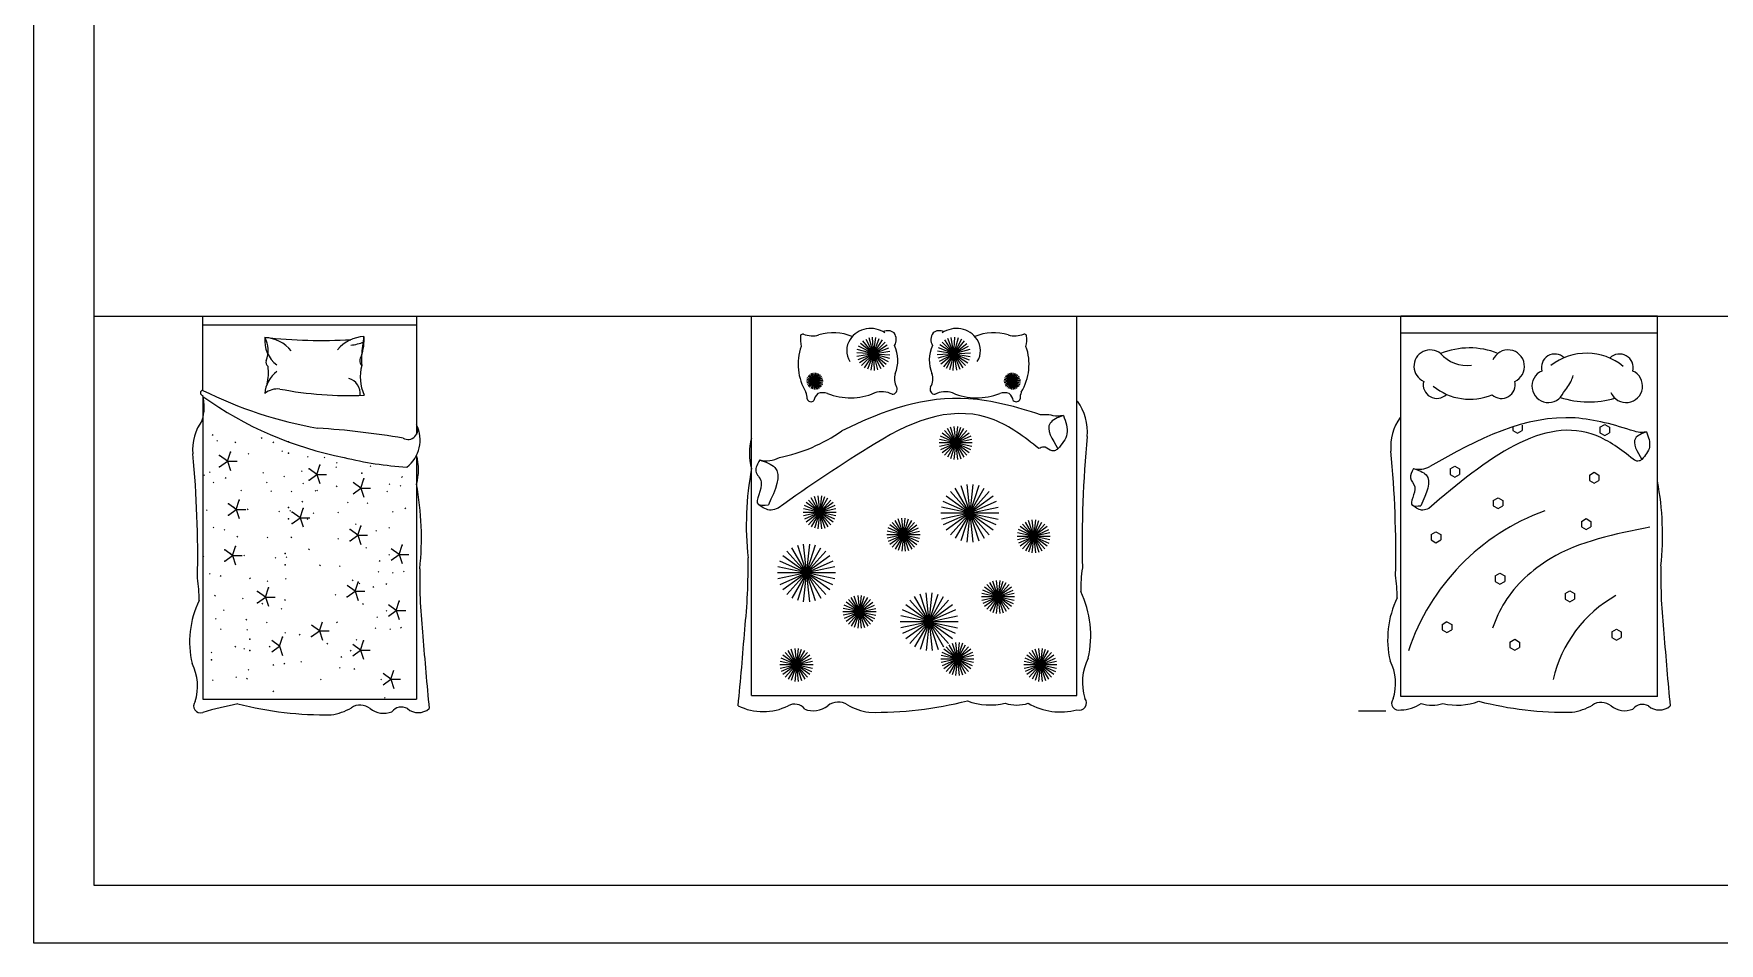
# Model space of a CAD drawing. Header units: inches. Extents: x 9.7 to 52.2, y 13.1 to 37.9.
# Drawn here: x 9.74 to 19.2, y 13.1 to 18.21 of the extents above; entities that cross this region are included whole.
import ezdxf

# ---------------------------------------------------------------- set-up
doc = ezdxf.new("R2010")
doc.units = ezdxf.units.IN
doc.header["$MEASUREMENT"] = 0
for name, color, linetype in [('02', 2, 'Continuous'), ('1', 1, 'Continuous'), ('kadrbm', 4, 'Continuous')]:
    doc.layers.add(name, color=color, linetype=linetype)

# ---------------------------------------------------------------- blocks, each defined once
blk = doc.blocks.new('kadrbm')
at = {"layer": 'kadrbm', "color": 4}
blk.add_lwpolyline([(0, 0), (0, 24.7972), (21, 24.7972), (21, 0), (0, 0)], close=True, dxfattribs=at)
blk.add_lwpolyline([(20.6631, 0.3257), (20.6631, 24.4603), (0.3369, 24.4603), (0.3369, 0.3257), (20.6631, 0.3257)], dxfattribs=at)

msp = doc.modelspace()

# ---------------------------------------------------------------- linework, layer by layer
at = {"layer": '02'}
for p, q in [((10.6861, 16.621), (11.8861, 16.621)), ((10.6861, 16.2045), (10.6861, 16.621)), ((10.6861, 16.573), (11.8861, 16.573)), ((11.8861, 16.621), (11.8861, 15.9566)), ((13.7672, 16.621), (15.5932, 16.621)), ((13.7672, 14.4907), (13.7672, 16.621)), ((15.5932, 14.4907), (15.5932, 16.621)), ((18.8523, 16.621), (17.4115, 16.621)), ((17.4115, 14.4866), (17.4115, 16.621)), ((18.8523, 14.4866), (18.8523, 16.621)), ((14.4507, 16.4095), (14.3784, 16.4681)), ((14.4507, 16.4095), (14.3921, 16.4819)), ((14.4085, 16.4925), (14.493, 16.3265)), ((14.4507, 16.4095), (14.4266, 16.4994)), ((14.4507, 16.4095), (14.4459, 16.5025)), ((14.4507, 16.4095), (14.4653, 16.5015)), ((14.4507, 16.4095), (14.4841, 16.4964)), ((14.4507, 16.4095), (14.5015, 16.4876)), ((14.4507, 16.4095), (14.5166, 16.4753)), ((14.9025, 16.4095), (14.8366, 16.4753)), ((14.9611, 16.4819), (14.8439, 16.3371)), ((14.9025, 16.4095), (14.8518, 16.4876)), ((14.9448, 16.4925), (14.8603, 16.3265)), ((14.9025, 16.4095), (14.8691, 16.4964)), ((14.9266, 16.4994), (14.8785, 16.3195)), ((14.9025, 16.4095), (14.8879, 16.5015)), ((14.9025, 16.4095), (14.9074, 16.5025)), ((14.9025, 16.4095), (14.9749, 16.4681)), ((18.8523, 16.525), (17.4115, 16.525)), ((14.4507, 16.4095), (14.3577, 16.4144)), ((14.4507, 16.4095), (14.3587, 16.3949)), ((14.4507, 16.4095), (14.3608, 16.4336)), ((14.4507, 16.4095), (14.3637, 16.3761)), ((14.4507, 16.4095), (14.3677, 16.4518)), ((14.4507, 16.4095), (14.3726, 16.3588)), ((14.4507, 16.4095), (14.3848, 16.3436)), ((14.4507, 16.4095), (14.4, 16.3314)), ((14.4507, 16.4095), (14.4173, 16.3225)), ((14.4507, 16.4095), (14.4361, 16.3175)), ((14.4507, 16.4095), (14.5289, 16.4602)), ((14.4507, 16.4095), (14.5377, 16.4428)), ((14.4507, 16.4095), (14.5427, 16.424)), ((14.4507, 16.4095), (14.4748, 16.3195)), ((14.4507, 16.4095), (14.4556, 16.3165)), ((14.4507, 16.4095), (14.5231, 16.3508)), ((14.4507, 16.4095), (14.5093, 16.3371)), ((14.4507, 16.4095), (14.5437, 16.4046)), ((14.4507, 16.4095), (14.5407, 16.3853)), ((14.4507, 16.4095), (14.5337, 16.3671)), ((14.9025, 16.4095), (14.8095, 16.4046)), ((14.9025, 16.4095), (14.8105, 16.424)), ((14.9925, 16.4336), (14.8126, 16.3853)), ((14.9025, 16.4095), (14.8156, 16.4428)), ((14.9025, 16.4095), (14.8196, 16.3671)), ((14.9025, 16.4095), (14.8244, 16.4602)), ((14.9025, 16.4095), (14.8302, 16.3508)), ((14.9025, 16.4095), (14.8977, 16.3165)), ((14.9025, 16.4095), (14.9855, 16.4518)), ((14.9025, 16.4095), (14.9955, 16.4144)), ((14.9025, 16.4095), (14.9171, 16.3175)), ((14.9025, 16.4095), (14.9945, 16.3949)), ((14.9025, 16.4095), (14.9895, 16.3761)), ((14.9025, 16.4095), (14.9807, 16.3588)), ((14.9025, 16.4095), (14.936, 16.3225)), ((14.9025, 16.4095), (14.9684, 16.3436)), ((14.9025, 16.4095), (14.9533, 16.3314)), ((14.1225, 16.2561), (14.08, 16.2751)), ((14.1225, 16.2561), (14.0849, 16.2835)), ((14.1225, 16.2561), (14.0914, 16.2907)), ((14.1225, 16.2561), (14.0993, 16.2965)), ((14.1225, 16.2561), (14.1082, 16.3004)), ((14.1225, 16.2561), (14.1177, 16.3024)), ((14.1225, 16.2561), (14.1274, 16.3024)), ((14.1225, 16.2561), (14.1369, 16.3004)), ((14.1225, 16.2561), (14.1458, 16.2965)), ((14.1225, 16.2561), (14.1537, 16.2907)), ((14.1225, 16.2561), (14.1602, 16.2835)), ((14.1225, 16.2561), (14.1651, 16.2751)), ((15.2307, 16.2561), (15.1882, 16.2751)), ((15.2307, 16.2561), (15.193, 16.2835)), ((15.2307, 16.2561), (15.1995, 16.2907)), ((15.2307, 16.2561), (15.2074, 16.2965)), ((15.2307, 16.2561), (15.2163, 16.3004)), ((15.2307, 16.2561), (15.2258, 16.3024)), ((15.2307, 16.2561), (15.2356, 16.3024)), ((15.2307, 16.2561), (15.2451, 16.3004)), ((15.2307, 16.2561), (15.254, 16.2965)), ((15.2307, 16.2561), (15.2619, 16.2907)), ((15.2307, 16.2561), (15.2684, 16.2835)), ((15.2307, 16.2561), (15.2732, 16.2751)), ((14.1691, 16.2561), (14.076, 16.2561)), ((14.1225, 16.2561), (14.077, 16.2658)), ((14.1225, 16.2561), (14.077, 16.2464)), ((14.1225, 16.2561), (14.08, 16.2372)), ((14.1225, 16.2561), (14.0849, 16.2288)), ((14.1225, 16.2561), (14.0914, 16.2215)), ((14.1225, 16.2561), (14.0993, 16.2158)), ((14.1225, 16.2561), (14.1082, 16.2118)), ((14.1225, 16.2561), (14.1177, 16.2098)), ((14.1225, 16.2561), (14.1681, 16.2658)), ((14.1225, 16.2561), (14.1274, 16.2098)), ((14.1225, 16.2561), (14.1369, 16.2118)), ((14.1225, 16.2561), (14.1537, 16.2215)), ((14.1225, 16.2561), (14.1602, 16.2288)), ((14.1225, 16.2561), (14.1651, 16.2372)), ((14.1225, 16.2561), (14.1458, 16.2158)), ((14.1225, 16.2561), (14.1681, 16.2464)), ((15.2773, 16.2561), (15.1841, 16.2561)), ((15.2307, 16.2561), (15.1851, 16.2658)), ((15.2307, 16.2561), (15.1851, 16.2464)), ((15.2307, 16.2561), (15.1882, 16.2372)), ((15.2307, 16.2561), (15.193, 16.2288)), ((15.2307, 16.2561), (15.1995, 16.2215)), ((15.2307, 16.2561), (15.2074, 16.2158)), ((15.2307, 16.2561), (15.2163, 16.2118)), ((15.2307, 16.2561), (15.2258, 16.2098)), ((15.2307, 16.2561), (15.2763, 16.2658)), ((15.2307, 16.2561), (15.254, 16.2158)), ((15.2307, 16.2561), (15.2619, 16.2215)), ((15.2307, 16.2561), (15.2684, 16.2288)), ((15.2307, 16.2561), (15.2732, 16.2372)), ((15.2307, 16.2561), (15.2356, 16.2098)), ((15.2307, 16.2561), (15.2451, 16.2118)), ((15.2307, 16.2561), (15.2763, 16.2464)), ((10.6861, 16.1703), (10.6861, 14.4717)), ((14.9128, 15.9092), (14.884, 15.9977)), ((14.9225, 16.0018), (14.9031, 15.8165)), ((14.9031, 16.0018), (14.9225, 15.8165)), ((14.9128, 15.9092), (14.9416, 15.9977)), ((15.4354, 16.0674), (15.3882, 16.0674)), ((18.0404, 15.9996), (18.0404, 15.9789)), ((18.0936, 16.0096), (18.0936, 15.9789)), ((18.5296, 15.9972), (18.5562, 16.0126)), ((18.5296, 15.9972), (18.5296, 15.9665)), ((18.5562, 16.0126), (18.5828, 15.9972)), ((18.5828, 15.9972), (18.5828, 15.9665)), ((10.7408, 15.9517), (10.7449, 15.9558)), ((10.7653, 15.919), (10.7694, 15.9231)), ((10.8677, 15.9108), (10.8718, 15.9149)), ((11.015, 15.9354), (11.0191, 15.9394)), ((11.0805, 15.9108), (11.0846, 15.9149)), ((15.0059, 15.9092), (14.8197, 15.9092)), ((15.0039, 15.9285), (14.8217, 15.8898)), ((15.0039, 15.8898), (14.8217, 15.9285)), ((14.9979, 15.947), (14.8277, 15.8713)), ((14.9979, 15.8713), (14.8277, 15.947)), ((14.9882, 15.9639), (14.8374, 15.8544)), ((14.9882, 15.8544), (14.8374, 15.9639)), ((14.9751, 15.9784), (14.8505, 15.8399)), ((14.8505, 15.9784), (14.9751, 15.8399)), ((14.9128, 15.9092), (14.8662, 15.9898)), ((14.9128, 15.9092), (14.8662, 15.8285)), ((14.9128, 15.9092), (14.884, 15.8206)), ((14.9128, 15.9092), (14.9594, 15.9898)), ((14.9128, 15.9092), (14.9416, 15.8206)), ((14.9128, 15.9092), (14.9594, 15.8285)), ((18.0404, 15.9789), (18.067, 15.9635)), ((18.067, 15.9635), (18.0936, 15.9789)), ((18.5296, 15.9665), (18.5562, 15.9511)), ((18.5562, 15.9511), (18.5828, 15.9665)), ((10.8248, 15.8062), (10.7811, 15.838)), ((10.7811, 15.7744), (10.8248, 15.8062)), ((10.8104, 15.8168), (10.8145, 15.8209)), ((10.8248, 15.8062), (10.8416, 15.8577)), ((10.8248, 15.8062), (10.8416, 15.7548)), ((10.8248, 15.8062), (10.879, 15.8062)), ((10.9413, 15.8454), (10.9454, 15.8495)), ((11.1296, 15.8618), (11.1337, 15.8658)), ((11.2738, 15.8291), (11.2779, 15.8331)), ((11.368, 15.825), (11.3721, 15.8291)), ((11.8861, 15.8289), (11.8861, 14.4717)), ((10.6917, 15.7268), (10.6958, 15.7309)), ((10.7244, 15.7432), (10.7285, 15.7472)), ((10.8145, 15.7104), (10.8186, 15.7145)), ((11.0232, 15.7391), (11.0273, 15.7432)), ((11.1419, 15.7186), (11.146, 15.7227)), ((11.2403, 15.7495), (11.2444, 15.7536)), ((11.3277, 15.7326), (11.2839, 15.7645)), ((11.2839, 15.7008), (11.3277, 15.7326)), ((11.3277, 15.7326), (11.3444, 15.7841)), ((11.3277, 15.7326), (11.3818, 15.7326)), ((11.3277, 15.7326), (11.3444, 15.6812)), ((11.4335, 15.7718), (11.4376, 15.7759)), ((11.4376, 15.7963), (11.4416, 15.8004)), ((11.5738, 15.6559), (11.5905, 15.7073)), ((11.6264, 15.7768), (11.6304, 15.7809)), ((11.8028, 15.7161), (11.8069, 15.7202)), ((17.6884, 15.7634), (17.6884, 15.7326)), ((17.6885, 15.7634), (17.7151, 15.7787)), ((17.6885, 15.7326), (17.7151, 15.7172)), ((17.7151, 15.7787), (17.7417, 15.7634)), ((17.7151, 15.7172), (17.7417, 15.7326)), ((17.7417, 15.7634), (17.7417, 15.7326)), ((18.4701, 15.7292), (18.4967, 15.7446)), ((18.4701, 15.7292), (18.4701, 15.6984)), ((18.4967, 15.7446), (18.5233, 15.7292)), ((18.5233, 15.7292), (18.5233, 15.6984)), ((10.7449, 15.6859), (10.749, 15.69)), ((10.9004, 15.6409), (10.9045, 15.645)), ((11.0437, 15.6859), (11.0477, 15.69)), ((11.0682, 15.6368), (11.0723, 15.6409)), ((11.183, 15.635), (11.1871, 15.6391)), ((11.2485, 15.6799), (11.2526, 15.684)), ((11.3181, 15.6391), (11.3221, 15.6431)), ((11.327, 15.6409), (11.3311, 15.645)), ((11.4367, 15.6636), (11.4408, 15.6677)), ((11.5738, 15.6559), (11.53, 15.6877)), ((11.53, 15.624), (11.5738, 15.6559)), ((11.5738, 15.6559), (11.6279, 15.6559)), ((11.5738, 15.6559), (11.5905, 15.6044)), ((11.7191, 15.635), (11.7232, 15.6391)), ((11.7332, 15.6752), (11.7373, 15.6793)), ((11.7946, 15.667), (11.7987, 15.6711)), ((14.1395, 15.6122), (14.1589, 15.427)), ((14.1589, 15.6122), (14.1395, 15.427)), ((14.8831, 15.636), (15.1011, 15.3939)), ((15.1011, 15.636), (14.8831, 15.3939)), ((14.9921, 15.5149), (14.9107, 15.656)), ((15.0425, 15.6699), (14.9418, 15.36)), ((14.9418, 15.6699), (15.0425, 15.36)), ((15.0092, 15.6769), (14.9751, 15.3529)), ((14.9751, 15.6769), (15.0092, 15.3529)), ((14.9921, 15.5149), (15.0736, 15.656)), ((18.4701, 15.6984), (18.4967, 15.6831)), ((18.4967, 15.6831), (18.5233, 15.6984)), ((10.708, 15.5305), (10.7121, 15.5346)), ((10.874, 15.5363), (10.8302, 15.5681)), ((10.8302, 15.5045), (10.874, 15.5363)), ((10.8595, 15.5469), (10.8636, 15.551)), ((10.874, 15.5363), (10.8907, 15.5878)), ((10.874, 15.5363), (10.8907, 15.4849)), ((10.874, 15.5363), (10.9281, 15.5363)), ((10.9372, 15.5346), (10.9413, 15.5387)), ((11.1132, 15.5223), (11.1173, 15.5264)), ((11.1746, 15.5264), (11.1787, 15.5305)), ((11.2328, 15.4895), (11.189, 15.5213)), ((11.2328, 15.4895), (11.2495, 15.541)), ((11.2444, 15.5777), (11.2485, 15.5818)), ((11.4449, 15.5164), (11.449, 15.5205)), ((11.4981, 15.5736), (11.5022, 15.5777)), ((11.6086, 15.5695), (11.6127, 15.5736)), ((11.7519, 15.5205), (11.756, 15.5245)), ((11.8215, 15.5409), (11.8256, 15.545)), ((14.2424, 15.5196), (14.0561, 15.5196)), ((14.2403, 15.539), (14.0581, 15.5002)), ((14.2403, 15.5002), (14.0581, 15.539)), ((14.2343, 15.4817), (14.0641, 15.5575)), ((14.2343, 15.5575), (14.0641, 15.4817)), ((14.2246, 15.4648), (14.0739, 15.5743)), ((14.2246, 15.5743), (14.0739, 15.4648)), ((14.0869, 15.5888), (14.2115, 15.4504)), ((14.2115, 15.5888), (14.0869, 15.4504)), ((14.1492, 15.5196), (14.1026, 15.6003)), ((14.1492, 15.5196), (14.1026, 15.4389)), ((14.1492, 15.5196), (14.1204, 15.6082)), ((14.1492, 15.5196), (14.1204, 15.431)), ((14.1492, 15.5196), (14.178, 15.6082)), ((14.1492, 15.5196), (14.1958, 15.6003)), ((14.1492, 15.5196), (14.178, 15.431)), ((14.1492, 15.5196), (14.1958, 15.4389)), ((14.9921, 15.5149), (14.8328, 15.5488)), ((15.141, 15.4487), (14.8433, 15.5812)), ((15.141, 15.5812), (14.8433, 15.4487)), ((15.1239, 15.6107), (14.8604, 15.4192)), ((15.1239, 15.4192), (14.8604, 15.6107)), ((14.9921, 15.5149), (15.1515, 15.5488)), ((17.9306, 15.5866), (17.9572, 15.602)), ((17.9306, 15.5866), (17.9306, 15.5558)), ((17.9306, 15.5558), (17.9572, 15.5405)), ((17.9572, 15.602), (17.9839, 15.5866)), ((17.9572, 15.5405), (17.9838, 15.5558)), ((17.9838, 15.5866), (17.9838, 15.5558)), ((10.7449, 15.4324), (10.749, 15.4364)), ((10.8063, 15.4201), (10.8104, 15.4242)), ((11.189, 15.4577), (11.2328, 15.4895)), ((11.2328, 15.4895), (11.2869, 15.4895)), ((11.2328, 15.4895), (11.2495, 15.438)), ((11.273, 15.4796), (11.2771, 15.4837)), ((11.3058, 15.5123), (11.3099, 15.5164)), ((11.5576, 15.3913), (11.5139, 15.4231)), ((11.5432, 15.4509), (11.5472, 15.455)), ((11.5576, 15.3913), (11.5744, 15.4428)), ((11.7314, 15.4305), (11.7355, 15.4346)), ((14.6196, 15.394), (14.5345, 15.4318)), ((14.6196, 15.394), (14.5442, 15.4487)), ((14.5573, 15.4632), (14.6819, 15.3247)), ((14.6819, 15.4632), (14.5573, 15.3247)), ((14.6196, 15.394), (14.573, 15.4746)), ((14.6196, 15.394), (14.5908, 15.4825)), ((14.6196, 15.394), (14.6098, 15.4866)), ((14.6196, 15.394), (14.6293, 15.4866)), ((14.6196, 15.394), (14.6484, 15.4825)), ((14.6196, 15.394), (14.6662, 15.4746)), ((14.6196, 15.394), (14.6949, 15.4487)), ((14.6196, 15.394), (14.7047, 15.4318)), ((15.155, 15.5149), (14.8293, 15.5149)), ((14.9921, 15.5149), (14.8328, 15.4811)), ((14.9921, 15.5149), (14.9107, 15.3739)), ((14.9921, 15.5149), (15.0736, 15.3739)), ((14.9921, 15.5149), (15.1515, 15.4811)), ((15.4261, 15.3299), (15.2754, 15.4394)), ((15.4261, 15.4394), (15.2754, 15.3299)), ((15.2884, 15.4539), (15.4131, 15.3154)), ((15.4131, 15.4539), (15.2884, 15.3154)), ((15.3507, 15.3846), (15.3042, 15.4653)), ((15.3507, 15.3846), (15.322, 15.4732)), ((15.3605, 15.4773), (15.341, 15.292)), ((15.341, 15.4773), (15.3605, 15.292)), ((15.3507, 15.3846), (15.3795, 15.4732)), ((15.3507, 15.3846), (15.3973, 15.4653)), ((18.4256, 15.4688), (18.4523, 15.4842)), ((18.4256, 15.4688), (18.4256, 15.4381)), ((18.4256, 15.4381), (18.4523, 15.4227)), ((18.4523, 15.4842), (18.4789, 15.4688)), ((18.4523, 15.4227), (18.4789, 15.4381)), ((18.4789, 15.4688), (18.4789, 15.4381)), ((10.8538, 15.2767), (10.8705, 15.3281)), ((10.8802, 15.3812), (10.8843, 15.3853)), ((11.048, 15.3772), (11.0521, 15.3812)), ((11.183, 15.3773), (11.1871, 15.3814)), ((11.4449, 15.3691), (11.449, 15.3732)), ((11.5139, 15.3595), (11.5576, 15.3913)), ((11.5576, 15.3913), (11.5744, 15.3399)), ((11.5576, 15.3913), (11.6117, 15.3913)), ((11.6578, 15.4141), (11.6618, 15.4182)), ((11.7885, 15.2839), (11.8052, 15.3354)), ((14.0244, 15.3348), (14.125, 15.025)), ((14.125, 15.3348), (14.0244, 15.025)), ((14.0577, 15.3419), (14.0917, 15.0179)), ((14.0917, 15.3419), (14.0577, 15.0179)), ((14.7127, 15.394), (14.5264, 15.394)), ((14.6196, 15.394), (14.5285, 15.4133)), ((14.6196, 15.394), (14.5285, 15.3746)), ((14.6196, 15.394), (14.5345, 15.3561)), ((14.6196, 15.394), (14.5442, 15.3392)), ((14.6196, 15.394), (14.573, 15.3133)), ((14.6196, 15.394), (14.5908, 15.3054)), ((14.6196, 15.394), (14.6098, 15.3013)), ((14.6196, 15.394), (14.7107, 15.4133)), ((14.6196, 15.394), (14.6949, 15.3392)), ((14.6196, 15.394), (14.6662, 15.3133)), ((14.6196, 15.394), (14.7047, 15.3561)), ((14.6196, 15.394), (14.7107, 15.3746)), ((14.6196, 15.394), (14.6293, 15.3013)), ((14.6196, 15.394), (14.6484, 15.3054)), ((15.4439, 15.3846), (15.2576, 15.3846)), ((15.4419, 15.404), (15.2596, 15.3653)), ((15.4419, 15.3653), (15.2596, 15.404)), ((15.3507, 15.3846), (15.2657, 15.4225)), ((15.3507, 15.3846), (15.2657, 15.3468)), ((15.3507, 15.3846), (15.3042, 15.304)), ((15.3507, 15.3846), (15.322, 15.2961)), ((15.3507, 15.3846), (15.4358, 15.4225)), ((15.3507, 15.3846), (15.3795, 15.2961)), ((15.3507, 15.3846), (15.3973, 15.304)), ((15.3507, 15.3846), (15.4358, 15.3468)), ((17.5822, 15.3953), (17.5822, 15.3645)), ((17.5823, 15.3953), (17.6089, 15.4106)), ((17.5823, 15.3645), (17.6089, 15.3491)), ((17.6089, 15.4106), (17.6355, 15.3953)), ((17.6089, 15.3491), (17.6355, 15.3645)), ((17.6355, 15.3953), (17.6355, 15.3645)), ((10.6879, 15.2708), (10.692, 15.2749)), ((10.8538, 15.2767), (10.81, 15.3085)), ((10.81, 15.2449), (10.8538, 15.2767)), ((10.8393, 15.2872), (10.8434, 15.2913)), ((10.8538, 15.2767), (10.8705, 15.2252)), ((10.8538, 15.2767), (10.9079, 15.2767)), ((10.9171, 15.2749), (10.9212, 15.279)), ((11.0931, 15.2626), (11.0972, 15.2667)), ((11.1545, 15.2667), (11.1585, 15.2708)), ((11.2822, 15.3099), (11.2863, 15.314)), ((11.601, 15.318), (11.6051, 15.3221)), ((11.6787, 15.2444), (11.6828, 15.2485)), ((11.7312, 15.2798), (11.7353, 15.2839)), ((11.7885, 15.2839), (11.7447, 15.3157)), ((11.7447, 15.2521), (11.7885, 15.2839)), ((11.7885, 15.2839), (11.8426, 15.2839)), ((11.7885, 15.2839), (11.8052, 15.2324)), ((14.2235, 15.1136), (13.9259, 15.2462)), ((14.2235, 15.2462), (13.9259, 15.1136)), ((14.2065, 15.0841), (13.9429, 15.2756)), ((14.2065, 15.2756), (13.9429, 15.0841)), ((14.1837, 15.301), (13.9657, 15.0588)), ((13.9657, 15.301), (14.1837, 15.0588)), ((14.0747, 15.1799), (13.9932, 15.321)), ((14.0747, 15.1799), (14.1561, 15.321)), ((10.7247, 15.1727), (10.7288, 15.1768)), ((10.7861, 15.1604), (10.7902, 15.1645)), ((10.9498, 15.1481), (10.9539, 15.1522)), ((11.1504, 15.1441), (11.1545, 15.1481)), ((11.3436, 15.22), (11.3477, 15.2241)), ((11.4541, 15.2159), (11.4582, 15.22)), ((11.5272, 15.1359), (11.5313, 15.14)), ((11.6705, 15.1831), (11.6746, 15.1872)), ((11.7517, 15.1776), (11.7558, 15.1817)), ((11.8131, 15.1858), (11.8172, 15.1898)), ((14.2376, 15.1799), (13.9118, 15.1799)), ((14.234, 15.146), (13.9154, 15.2138)), ((14.234, 15.2138), (13.9154, 15.146)), ((14.0747, 15.1799), (13.9932, 15.0388)), ((14.0747, 15.1799), (14.1561, 15.0388)), ((17.9414, 15.1627), (17.968, 15.1781)), ((17.9414, 15.1627), (17.9414, 15.1319)), ((17.968, 15.1781), (17.9946, 15.1627)), ((17.9946, 15.1627), (17.9946, 15.1319)), ((10.7534, 15.05), (10.7575, 15.0541)), ((11.038, 15.0436), (10.9942, 15.0754)), ((11.038, 15.0436), (11.0547, 15.095)), ((11.048, 15.1318), (11.0521, 15.1359)), ((11.429, 15.0541), (11.433, 15.0582)), ((11.5417, 15.0763), (11.4979, 15.1081)), ((11.4979, 15.0445), (11.5417, 15.0763)), ((11.5417, 15.0763), (11.5584, 15.1277)), ((11.5417, 15.0763), (11.5584, 15.0248)), ((11.5417, 15.0763), (11.5958, 15.0763)), ((11.5641, 15.1177), (11.5682, 15.1217)), ((11.6418, 15.0991), (11.6459, 15.1032)), ((11.7155, 15.1154), (11.7195, 15.1195)), ((14.3728, 14.9612), (14.344, 15.0498)), ((14.363, 15.0538), (14.3825, 14.8686)), ((14.3825, 15.0538), (14.363, 14.8686)), ((14.3728, 14.9612), (14.4015, 15.0498)), ((14.7639, 14.9053), (14.6825, 15.0464)), ((14.7639, 14.9053), (14.7136, 15.0603)), ((14.7639, 14.9053), (14.7469, 15.0674)), ((14.7639, 14.9053), (14.781, 15.0674)), ((14.7639, 14.9053), (14.8143, 15.0603)), ((14.7639, 14.9053), (14.8454, 15.0464)), ((15.2436, 15.045), (15.0573, 15.045)), ((15.2416, 15.0643), (15.0594, 15.0256)), ((15.2416, 15.0256), (15.0594, 15.0643)), ((15.1505, 15.045), (15.0654, 15.0828)), ((15.1505, 15.045), (15.0654, 15.0071)), ((15.2258, 15.0997), (15.0751, 14.9902)), ((15.2258, 14.9902), (15.0751, 15.0997)), ((15.2128, 15.1142), (15.0882, 14.9757)), ((15.0882, 15.1142), (15.2128, 14.9757)), ((15.1505, 15.045), (15.1039, 15.1256)), ((15.1505, 15.045), (15.1039, 14.9643)), ((15.1505, 15.045), (15.1217, 15.1335)), ((15.1505, 15.045), (15.1217, 14.9564)), ((15.1408, 15.1376), (15.1602, 14.9523)), ((15.1602, 15.1376), (15.1408, 14.9523)), ((15.1505, 15.045), (15.1793, 15.1335)), ((15.1505, 15.045), (15.1971, 15.1256)), ((15.1505, 15.045), (15.2356, 15.0828)), ((15.1505, 15.045), (15.1971, 14.9643)), ((15.1505, 15.045), (15.1793, 14.9564)), ((15.1505, 15.045), (15.2356, 15.0071)), ((17.9414, 15.1319), (17.968, 15.1166)), ((17.968, 15.1166), (17.9946, 15.1319)), ((18.3341, 15.0636), (18.3608, 15.079)), ((18.3341, 15.0636), (18.3341, 15.0329)), ((18.3608, 15.079), (18.3874, 15.0636)), ((18.3874, 15.0636), (18.3874, 15.0329)), ((10.8025, 14.9682), (10.8066, 14.9723)), ((10.9089, 15.0336), (10.913, 15.0377)), ((10.9942, 15.0118), (11.038, 15.0436)), ((11.0194, 15.005), (11.0235, 15.0091)), ((11.038, 15.0436), (11.0921, 15.0436)), ((11.038, 15.0436), (11.0547, 14.9921)), ((11.1258, 14.9764), (11.1299, 14.9805)), ((11.1463, 15.0255), (11.1504, 15.0295)), ((11.585, 15.003), (11.5891, 15.0071)), ((11.7152, 14.9647), (11.7193, 14.9688)), ((11.7725, 14.9688), (11.7288, 15.0006)), ((11.7288, 14.937), (11.7725, 14.9688)), ((11.7725, 14.9688), (11.7893, 15.0203)), ((11.7725, 14.9688), (11.8266, 14.9688)), ((11.7725, 14.9688), (11.7893, 14.9174)), ((14.4659, 14.9612), (14.2796, 14.9612)), ((14.3728, 14.9612), (14.2816, 14.9806)), ((14.3728, 14.9612), (14.2816, 14.9418)), ((14.3728, 14.9612), (14.2877, 14.9991)), ((14.3728, 14.9612), (14.2877, 14.9233)), ((14.4481, 14.9064), (14.2974, 15.0159)), ((14.3728, 14.9612), (14.2974, 14.9064)), ((14.3728, 14.9612), (14.3104, 15.0304)), ((14.3728, 14.9612), (14.3104, 14.892)), ((14.3728, 14.9612), (14.3262, 15.0419)), ((14.3728, 14.9612), (14.3262, 14.8805)), ((14.3728, 14.9612), (14.344, 14.8726)), ((14.3728, 14.9612), (14.4193, 15.0419)), ((14.3728, 14.9612), (14.4351, 15.0304)), ((14.3728, 14.9612), (14.4481, 15.0159)), ((14.3728, 14.9612), (14.4578, 14.9991)), ((14.3728, 14.9612), (14.4639, 14.9806)), ((14.3728, 14.9612), (14.4639, 14.9418)), ((14.3728, 14.9612), (14.4578, 14.9233)), ((14.3728, 14.9612), (14.4193, 14.8805)), ((14.3728, 14.9612), (14.4015, 14.8726)), ((14.3728, 14.9612), (14.4351, 14.892)), ((14.9128, 14.8391), (14.6151, 14.9716)), ((14.9128, 14.9716), (14.6151, 14.8391)), ((14.8957, 14.8096), (14.6322, 15.0011)), ((14.8957, 15.0011), (14.6322, 14.8096)), ((14.7639, 14.9053), (14.655, 15.0264)), ((14.7639, 14.9053), (14.8729, 15.0264)), ((18.3341, 15.0329), (18.3608, 15.0175)), ((18.3608, 15.0175), (18.3874, 15.0329)), ((10.7575, 14.9191), (10.7616, 14.9232)), ((10.7861, 14.8619), (10.7902, 14.866)), ((10.9294, 14.915), (10.9334, 14.9191)), ((10.9334, 14.8578), (10.9375, 14.8619)), ((11.044, 14.8987), (11.048, 14.9028)), ((11.3412, 14.8537), (11.2974, 14.8855)), ((11.3412, 14.8537), (11.3579, 14.9052)), ((11.4381, 14.9008), (11.4422, 14.9049)), ((11.6546, 14.868), (11.6587, 14.8721)), ((11.6628, 14.9294), (11.6668, 14.9335)), ((11.7357, 14.8625), (11.7398, 14.8666)), ((11.7971, 14.8707), (11.8012, 14.8748)), ((14.9268, 14.9053), (14.6011, 14.9053)), ((14.7639, 14.9053), (14.6046, 14.9392)), ((14.7639, 14.9053), (14.6046, 14.8715)), ((14.7639, 14.9053), (14.655, 14.7843)), ((14.7639, 14.9053), (14.6825, 14.7643)), ((14.7639, 14.9053), (14.7136, 14.7504)), ((14.7639, 14.9053), (14.7469, 14.7433)), ((14.7639, 14.9053), (14.9233, 14.9392)), ((14.7639, 14.9053), (14.9233, 14.8715)), ((14.7639, 14.9053), (14.8729, 14.7843)), ((14.7639, 14.9053), (14.8454, 14.7643)), ((14.7639, 14.9053), (14.781, 14.7433)), ((14.7639, 14.9053), (14.8143, 14.7504)), ((17.644, 14.8906), (17.6706, 14.906)), ((17.644, 14.8906), (17.644, 14.8598)), ((17.644, 14.8598), (17.6706, 14.8444)), ((17.6706, 14.9059), (17.6973, 14.8906)), ((17.6706, 14.8444), (17.6973, 14.8598)), ((17.6973, 14.8906), (17.6973, 14.8598)), ((18.5952, 14.8481), (18.6219, 14.8634)), ((18.6219, 14.8634), (18.6485, 14.8481)), ((10.868, 14.7637), (10.8721, 14.7678)), ((11.0603, 14.7637), (11.0644, 14.7678)), ((11.1176, 14.7678), (11.0738, 14.7996)), ((11.0738, 14.736), (11.1176, 14.7678)), ((11.1176, 14.7678), (11.1343, 14.8193)), ((11.1176, 14.7678), (11.1343, 14.7164)), ((11.1463, 14.8414), (11.1504, 14.8455)), ((11.2285, 14.8315), (11.2326, 14.8356)), ((11.2974, 14.8219), (11.3412, 14.8537)), ((11.3412, 14.8537), (11.3579, 14.8022)), ((11.3412, 14.8537), (11.3953, 14.8537)), ((11.3845, 14.7804), (11.3886, 14.7845)), ((11.5721, 14.7463), (11.5283, 14.7781)), ((11.5482, 14.8026), (11.5523, 14.8067)), ((11.5721, 14.7463), (11.5888, 14.7977)), ((14.86, 14.7652), (14.9846, 14.6267)), ((14.9846, 14.7652), (14.86, 14.6267)), ((14.9223, 14.6959), (14.8757, 14.7766)), ((14.8935, 14.7845), (14.9511, 14.6074)), ((14.9511, 14.7845), (14.8935, 14.6074)), ((14.9126, 14.7886), (14.932, 14.6033)), ((14.932, 14.7886), (14.9126, 14.6033)), ((14.9223, 14.6959), (14.9689, 14.7766)), ((18.024, 14.7915), (18.0507, 14.8069)), ((18.024, 14.7915), (18.024, 14.7607)), ((18.024, 14.7607), (18.0507, 14.7454)), ((18.0507, 14.8069), (18.0773, 14.7915)), ((18.0507, 14.7454), (18.0773, 14.7607)), ((18.0773, 14.7915), (18.0773, 14.7607)), ((18.5952, 14.8481), (18.5952, 14.8173)), ((18.5952, 14.8173), (18.6219, 14.8019)), ((18.6219, 14.8019), (18.6485, 14.8173)), ((18.6485, 14.8481), (18.6485, 14.8173)), ((10.7329, 14.731), (10.737, 14.7351)), ((10.9171, 14.7515), (10.9212, 14.7556)), ((11.1422, 14.6697), (11.1463, 14.6738)), ((11.2377, 14.6782), (11.2417, 14.6823)), ((11.4623, 14.7068), (11.4664, 14.7109)), ((11.5148, 14.7422), (11.5189, 14.7463)), ((11.5283, 14.7144), (11.5721, 14.7463)), ((11.5721, 14.7463), (11.6262, 14.7463)), ((11.5721, 14.7463), (11.5888, 14.6948)), ((14.1099, 14.6827), (13.9277, 14.644)), ((14.1099, 14.644), (13.9277, 14.6827)), ((14.0188, 14.6634), (13.9337, 14.7013)), ((14.0942, 14.6086), (13.9435, 14.7181)), ((14.0942, 14.7181), (13.9435, 14.6086)), ((13.9565, 14.7326), (14.0811, 14.5942)), ((14.0811, 14.7326), (13.9565, 14.5942)), ((14.0188, 14.6634), (13.9722, 14.744)), ((14.0188, 14.6634), (13.99, 14.752)), ((14.0091, 14.756), (14.0285, 14.5707)), ((14.0285, 14.756), (14.0091, 14.5707)), ((14.0188, 14.6634), (14.0476, 14.752)), ((14.0188, 14.6634), (14.0654, 14.744)), ((14.0188, 14.6634), (14.1039, 14.7013)), ((15.0154, 14.6959), (14.8291, 14.6959)), ((15.0134, 14.7153), (14.8312, 14.6766)), ((15.0134, 14.6766), (14.8312, 14.7153)), ((15.0074, 14.7338), (14.8372, 14.6581)), ((15.0074, 14.6581), (14.8372, 14.7338)), ((14.9976, 14.6412), (14.8469, 14.7507)), ((14.9976, 14.7507), (14.8469, 14.6412)), ((14.9223, 14.6959), (14.8757, 14.6153)), ((14.9223, 14.6959), (14.9689, 14.6153)), ((15.4791, 14.6827), (15.2969, 14.644)), ((15.4791, 14.644), (15.2969, 14.6827)), ((15.388, 14.6634), (15.3029, 14.7013)), ((15.4634, 14.6086), (15.3126, 14.7181)), ((15.4634, 14.7181), (15.3126, 14.6086)), ((15.4503, 14.7326), (15.3257, 14.5942)), ((15.3257, 14.7326), (15.4503, 14.5942)), ((15.388, 14.6634), (15.3414, 14.744)), ((15.388, 14.6634), (15.3592, 14.752)), ((15.3783, 14.756), (15.3977, 14.5707)), ((15.3977, 14.756), (15.3783, 14.5707)), ((15.388, 14.6634), (15.4168, 14.752)), ((15.388, 14.6634), (15.4346, 14.744)), ((15.388, 14.6634), (15.4731, 14.7013)), ((10.7411, 14.5756), (10.7452, 14.5797)), ((10.8721, 14.592), (10.8761, 14.5961)), ((10.9334, 14.5838), (10.9375, 14.5879)), ((10.9416, 14.6329), (10.9457, 14.637)), ((11.0808, 14.6615), (11.0849, 14.6656)), ((11.3477, 14.58), (11.3518, 14.5841)), ((11.4541, 14.6454), (11.4582, 14.6495)), ((11.5352, 14.6399), (11.5393, 14.644)), ((11.6855, 14.5789), (11.6896, 14.583)), ((11.7428, 14.583), (11.6991, 14.6148)), ((11.6991, 14.5512), (11.7428, 14.583)), ((11.7428, 14.583), (11.7596, 14.6345)), ((11.7428, 14.583), (11.7596, 14.5316)), ((11.7428, 14.583), (11.7969, 14.583)), ((14.112, 14.6634), (13.9257, 14.6634)), ((14.0188, 14.6634), (13.9337, 14.6255)), ((14.0188, 14.6634), (13.9722, 14.5827)), ((14.0188, 14.6634), (13.99, 14.5748)), ((14.0188, 14.6634), (14.1039, 14.6255)), ((14.0188, 14.6634), (14.0476, 14.5748)), ((14.0188, 14.6634), (14.0654, 14.5827)), ((15.4811, 14.6634), (15.2949, 14.6634)), ((15.388, 14.6634), (15.3029, 14.6255)), ((15.388, 14.6634), (15.3414, 14.5827)), ((15.388, 14.6634), (15.3592, 14.5748)), ((15.388, 14.6634), (15.4731, 14.6255)), ((15.388, 14.6634), (15.4346, 14.5827)), ((15.388, 14.6634), (15.4168, 14.5748)), ((11.0808, 14.5143), (11.0849, 14.5184)), ((11.706, 14.4767), (11.7101, 14.4808)), ((13.7672, 14.4907), (15.5932, 14.4907)), ((18.8523, 14.4866), (17.4115, 14.4866)), ((10.6861, 14.4717), (11.8861, 14.4717)), ((17.3268, 14.4028), (17.1746, 14.4028))]:
    msp.add_line(p, q, dxfattribs=at)
for centre, radius, start, end in [((11.2046, 16.484), 0.1703, 174.11002, 233.4289), ((10.8987, 16.4282), 0.1549, 338.30173, 28.22636), ((11.3531, 19.4474), 2.963, 263.83979, 273.18663), ((11.0202, 16.2873), 0.2147, 40.4189, 85.9871), ((11.6059, 16.2931), 0.2147, 94.0129, 139.5811), ((11.492, 16.7154), 0.2584, 275.73304, 292.48215), ((13.0068, 16.2783), 1.4344, 170.81082, 175.19015), ((11.3214, 16.4852), 0.2704, 341.30581, 4.69516), ((14.2293, 16.4922), 0.1882, 174.15279, 192.71462), ((14.0561, 16.5057), 0.0152, 82.83344, 158.02528), ((14.1089, 16.6441), 0.1335, 247.57701, 285.82002), ((14.2259, 16.2534), 0.2745, 67.12169, 107.08107), ((14.413, 16.4277), 0.1119, 145.62895, 213.20083), ((14.4358, 16.413), 0.139, 54.7828, 145.95469), ((14.533, 16.4863), 0.0532, 49.61062, 119.5308), ((14.5144, 16.4895), 0.0649, 329.23284, 35.13544), ((14.8388, 16.4895), 0.0649, 144.86456, 210.76716), ((14.8203, 16.4863), 0.0532, 60.4692, 130.38938), ((14.9175, 16.413), 0.139, 34.04531, 125.2172), ((15.1273, 16.2534), 0.2745, 72.91893, 112.87831), ((14.9403, 16.4277), 0.1119, 326.79917, 34.37105), ((15.2443, 16.6441), 0.1335, 254.17998, 292.42299), ((15.2971, 16.5057), 0.0152, 21.97472, 97.16656), ((15.1239, 16.4922), 0.1882, 347.28538, 5.84721), ((11.0713, 16.3626), 0.0298, 163.71983, 232.38567), ((11.6065, 16.3723), 0.0391, 137.82866, 225.5264), ((13.6472, 16.4386), 2.0703, 181.11235, 182.60946), ((14.3281, 16.3507), 0.2997, 160.4832, 211.33305), ((14.3897, 16.3732), 0.1987, 338.0474, 24.72464), ((14.9636, 16.3732), 0.1987, 155.27536, 201.9526), ((15.0251, 16.3507), 0.2997, 328.66695, 19.5168), ((17.5774, 16.3392), 0.0923, 51.36387, 246.23112), ((17.7967, 16.0114), 0.4313, 68.22237, 112.01317), ((17.7812, 16.5366), 0.1925, 220.60714, 277.84466), ((18.0135, 16.3392), 0.0923, 293.76888, 156.75972), ((18.2765, 16.3322), 0.0762, 46.63906, 194.65105), ((18.4545, 16.0902), 0.3229, 50.44231, 128.29944), ((18.6396, 16.3322), 0.0762, 345.34895, 135.64606), ((11.2046, 16.174), 0.1703, 126.5711, 175.68187), ((10.7879, 16.3044), 0.2674, 345.86719, 7.43005), ((11.8323, 16.2796), 0.2614, 165.64578, 203.01714), ((14.6572, 16.2687), 0.0885, 160.03779, 210.55819), ((14.6961, 16.2687), 0.0885, 329.44181, 19.96221), ((18.24, 16.2285), 0.0923, 113.76888, 336.75972), ((18.6761, 16.2285), 0.0923, 203.24028, 66.23112), ((10.6882, 16.1903), 0.0144, 98.33356, 261.66644), ((11.7391, 18.319), 2.3621, 243.52636, 260.06282), ((11.1082, 16.0946), 0.1179, 84.28106, 128.53104), ((11.5032, 18.2031), 2.0277, 259.10513, 272.50272), ((11.4825, 16.1872), 0.0881, 353.40754, 73.70942), ((13.9954, 16.1622), 0.0834, 356.68853, 23.01748), ((14.1818, 16.1356), 0.0657, 129.84798, 169.59998), ((14.1674, 16.1162), 0.0751, 69.71512, 111.62957), ((14.3213, 16.5125), 0.3501, 248.58003, 292.81734), ((14.498, 16.0729), 0.1239, 67.35249, 114.49722), ((13.6046, 14.2842), 2.123, 63.38855, 63.68618), ((14.5562, 16.2104), 0.0281, 268.70888, 28.23854), ((14.7971, 16.2104), 0.0281, 151.76146, 271.29112), ((15.7487, 14.2842), 2.123, 116.31382, 116.61145), ((14.8553, 16.0729), 0.1239, 65.50278, 112.64751), ((15.032, 16.5125), 0.3501, 247.18266, 291.41997), ((15.1859, 16.1162), 0.0751, 68.37043, 110.28488), ((15.1715, 16.1356), 0.0657, 10.40002, 50.15202), ((15.3578, 16.1622), 0.0834, 156.98252, 183.31147), ((17.6139, 16.2354), 0.0762, 165.34895, 315.64606), ((17.799, 16.4775), 0.3229, 230.44231, 292.91009), ((17.977, 16.2354), 0.0762, 226.63906, 14.65105), ((10.4452, 16.1112), 0.2495, 342.52808, 15.05069), ((11.8803, 17.8462), 2.0579, 234.52849, 258.78557), ((14.1009, 16.1639), 0.0231, 196.17436, 314.7634), ((15.2524, 16.1639), 0.0231, 225.2366, 343.82564), ((15.3567, 15.97), 0.2963, 355.09279, 36.01283), ((18.4662, 16.6636), 0.5238, 252.27643, 286.30558), ((10.9099, 15.8714), 0.2804, 143.98717, 184.90721), ((11.0396, 11.4152), 4.5864, 80.31031, 86.35081), ((11.8386, 15.9838), 0.0548, 240.43557, 29.8), ((11.7155, 15.9251), 0.191, 307.39429, 26.73435), ((17.6353, 15.8875), 0.2806, 143.98717, 184.90721), ((14.0591, 15.8509), 0.3041, 163.76404, 196.23596), ((18.87, 8.6973), 8.4498, 121.46104, 125.896), ((13.7396, 16.7437), 0.9345, 281.37563, 304.89034), ((21.7789, 15.3457), 6.1562, 174.41676, 181.27913), ((4.833, 15.2807), 5.8252, 358.72087, 5.58324), ((11.9622, 17.7853), 2.0161, 256.16568, 266.28506), ((11.6098, 15.7588), 0.2878, 343.76404, 16.23596), ((13.8504, 15.9674), 0.1579, 256.23479, 297.70895), ((11.5534, 15.2963), 5.83, 358.72087, 5.58324), ((15.46, 15.4474), 1.7226, 169.34671, 186.12721), ((17.5141, 15.892), 0.1306, 256.23479, 297.70895), ((10.2842, 15.377), 1.63, 353.87279, 10.65329), ((17.2493, 15.3926), 1.6313, 353.87279, 10.65329), ((18.6477, 14.3453), 1.2576, 109.90626, 161.59311), ((10.5831, 15.2083), 3.1647, 353.72989, 1.00127), ((9.9662, 15.0395), 0.6995, 358.74983, 9.14649), ((14.899, 15.1507), 2.9945, 178.99873, 186.27011), ((16.3541, 15.0908), 0.7393, 170.85351, 181.25017), ((16.6908, 15.0549), 0.7001, 358.74983, 9.14649), ((21.8678, 15.1661), 2.997, 178.99873, 186.27011), ((15.1021, 14.8287), 0.5689, 347.06895, 25.62095), ((18.9734, 14.4204), 0.725, 119.27983, 167.1915), ((11.1509, 14.7915), 0.5383, 154.37905, 192.93105), ((17.8764, 14.8066), 0.5387, 154.37905, 192.93105), ((-3.3617, 16.118), 17.1365, 354.36058, 355.79888), ((28.094, 16.0115), 16.2152, 184.20112, 185.63942), ((35.0737, 16.0277), 16.2286, 184.20112, 185.63942), ((10.3755, 14.543), 0.2816, 342.29208, 27.04867), ((15.9216, 14.566), 0.2975, 152.95133, 197.70792), ((17.1004, 14.5579), 0.2818, 342.29208, 27.04867), ((10.6736, 14.4329), 0.0387, 140.7477, 288.83402), ((11.2221, 12.6193), 1.856, 100.50292, 106.78374), ((11.3725, 16.3603), 1.9774, 255.68948, 271.01164), ((11.3635, 14.6937), 0.3136, 278.04533, 300.11489), ((11.5703, 14.3506), 0.0872, 50.66674, 124.56497), ((11.7014, 14.5122), 0.1208, 231.16257, 292.58933), ((11.8016, 14.3584), 0.0684, 60.72784, 141.87539), ((11.8962, 14.4896), 0.0941, 229.49742, 310.50258), ((13.8326, 14.7159), 0.315, 243.47684, 296.52316), ((14.0086, 14.371), 0.0723, 38.12461, 119.27216), ((14.1145, 14.5335), 0.1277, 247.41067, 308.83743), ((14.253, 14.3628), 0.0921, 55.43503, 129.33326), ((14.4716, 14.7254), 0.3314, 239.88511, 261.95467), ((14.4621, 16.4866), 2.0897, 268.98836, 284.31052), ((15.1078, 14.8086), 0.3702, 249.58409, 282.95874), ((15.2553, 14.651), 0.2131, 252.36297, 287.63703), ((15.5013, 14.7611), 0.362, 239.92281, 284.71659), ((15.6065, 14.4497), 0.0409, 251.16598, 39.2523), ((17.3988, 14.4477), 0.0387, 140.7477, 288.83402), ((17.4082, 14.6274), 0.2163, 271.15464, 303.02647), ((17.5872, 14.6384), 0.2018, 252.36297, 287.63703), ((17.727, 14.7877), 0.3506, 257.04126, 290.41591), ((18.3384, 16.3767), 1.979, 255.68948, 271.01164), ((18.3295, 14.7088), 0.3139, 278.04533, 300.11489), ((18.5365, 14.3655), 0.0873, 50.66674, 124.56497), ((18.6676, 14.5271), 0.1209, 231.16257, 292.58933), ((18.7679, 14.3732), 0.0685, 60.72784, 141.87539), ((18.8626, 14.5045), 0.0941, 229.49742, 310.50258)]:
    msp.add_arc(centre, radius, start, end, dxfattribs=at)
for points, knots in [([(18.3248, 16.1921), (18.3418, 16.2139), (18.3648, 16.2434), (18.3762, 16.2786), (18.3792, 16.2878)], [0, 0, 0, 0, 0.767017, 1.036815, 1.036815, 1.036815, 1.036815]), ([(15.3882, 16.0674), (15.2532, 16.1113), (14.8744, 16.2177), (14.5082, 16.0933), (14.2741, 15.9772)], [0.928099, 0.928099, 0.928099, 0.928099, 4.470897, 10.900798, 10.900798, 10.900798, 10.900798]), ([(15.3802, 15.8776), (15.2976, 15.945), (15.0071, 16.1521), (14.6913, 16.0503), (14.4599, 15.905)], [1.203811, 1.203811, 1.203811, 1.203811, 3.811819, 10.309288, 10.309288, 10.309288, 10.309288]), ([(18.7161, 15.8178), (18.6478, 15.8734), (18.2935, 16.1261), (17.8935, 15.8228), (17.5681, 15.5407)], [1.203811, 1.203811, 1.203811, 1.203811, 3.811819, 14.639999, 14.639999, 14.639999, 14.639999]), ([(18.7227, 15.9747), (18.6111, 16.0109), (18.2188, 16.1211), (17.843, 15.9319), (17.5748, 15.7764)], [0.928099, 0.928099, 0.928099, 0.928099, 4.470897, 13.421478, 13.421478, 13.421478, 13.421478]), ([(18.7907, 15.9717), (18.7648, 15.9614), (18.6944, 15.9336), (18.7379, 15.8618), (18.7654, 15.8164)], [0, 0, 0, 0, 0.677818, 1.842164, 1.842164, 1.842164, 1.842164]), ([(18.7907, 15.9717), (18.7819, 15.9701), (18.7592, 15.9658), (18.7365, 15.9713), (18.7227, 15.9747)], [0, 0, 0, 0, 0.2501181, 0.6447828, 0.6447828, 0.6447828, 0.6447828]), ([(18.7907, 15.9717), (18.8015, 15.9423), (18.8222, 15.8854), (18.7839, 15.8389), (18.7654, 15.8164)], [0, 0, 0, 0, 0.815158, 1.577869, 1.577869, 1.577869, 1.577869]), ([(15.4872, 15.8759), (15.4807, 15.8718), (15.466, 15.8624), (15.4511, 15.8649), (15.4428, 15.8686)], [0, 0, 0, 0, 0.1879477, 0.4243724, 0.4243724, 0.4243724, 0.4243724]), ([(18.7654, 15.8164), (18.7601, 15.8129), (18.7375, 15.7985), (18.7145, 15.8182), (18.6969, 15.8332)], [0, 0, 0, 0, 0.1705716, 0.7153165, 0.7153165, 0.7153165, 0.7153165]), ([(17.483, 15.7652), (17.4727, 15.7471), (17.452, 15.711), (17.5176, 15.655), (17.4395, 15.5483), (17.5035, 15.555), (17.5238, 15.5571)], [0, 0, 0, 0, 0.517524, 1.033179, 2.015879, 2.472151, 2.472151, 2.472151, 2.472151]), ([(17.483, 15.7652), (17.5108, 15.7558), (17.6007, 15.7253), (17.5552, 15.6259), (17.5238, 15.5571)], [0, 0, 0, 0, 0.73531, 2.381943, 2.381943, 2.381943, 2.381943]), ([(17.5681, 15.5407), (17.5572, 15.5365), (17.5261, 15.5246), (17.4975, 15.5444), (17.4788, 15.5573)], [0, 0, 0, 0, 0.3139332, 0.8970794, 0.8970794, 0.8970794, 0.8970794]), ([(18.8103, 15.4357), (18.6147, 15.3977), (18.302, 15.3369), (18.0138, 15.0755), (17.9446, 14.92), (17.9266, 14.8686)], [0, 0, 0, 0, 6.070416, 9.70457, 11.394812, 11.394812, 11.394812, 11.394812])]:
    msp.add_open_spline(points, degree=3, knots=knots, dxfattribs=at)
for points in [[(15.5178, 16.0638), (15.4424, 16.0194), (15.4872, 15.8759)], [(15.5178, 16.0638), (15.4858, 16.0596), (15.4354, 16.0674)], [(15.5178, 16.0638), (15.5377, 15.9605), (15.4872, 15.8759)], [(13.8129, 15.814), (13.7917, 15.7506), (13.8207, 15.6906), (13.8033, 15.565), (13.8621, 15.5623)], [(13.8129, 15.814), (13.8979, 15.7719), (13.8621, 15.5623)], [(15.4428, 15.8686), (15.4058, 15.8861), (15.3802, 15.8776)], [(13.9158, 15.5424), (13.8766, 15.5319), (13.8078, 15.5624)]]:
    msp.add_spline(points, degree=3, dxfattribs=at)
for p in [(11.1683, 15.9157), (10.7811, 15.838), (10.8416, 15.8577), (11.1683, 15.8521), (10.7811, 15.7744), (11.2839, 15.7645), (11.3444, 15.7841), (11.5793, 15.7399), (11.5905, 15.7073), (11.2839, 15.7008), (10.8302, 15.5681), (10.8907, 15.5878), (11.1683, 15.5477), (11.189, 15.5213), (11.2495, 15.541), (10.8302, 15.5045), (11.1683, 15.4841), (11.189, 15.4577), (11.5139, 15.4231), (11.5744, 15.4428), (10.8705, 15.3281), (11.5139, 15.3595), (11.8052, 15.3354), (10.81, 15.3085), (10.81, 15.2449), (11.1482, 15.288), (11.1482, 15.2244), (10.9942, 15.0754), (11.0547, 15.095), (11.4979, 15.0445), (11.5584, 15.1277), (10.9942, 15.0118), (11.7893, 15.0203), (10.9511, 14.8078), (11.1343, 14.8193), (11.2974, 14.8219), (11.5888, 14.7977), (10.735, 14.6909), (10.9511, 14.7442)]:
    msp.add_point(p, dxfattribs=at)
at = {"layer": '1'}
msp.add_line((10.0745, 16.621), (30.4007, 16.621), dxfattribs=at)

# ---------------------------------------------------------------- block references
at = {"layer": 'kadrbm'}
msp.add_blockref('kadrbm', (9.7376, 13.1005), dxfattribs=at)

doc.saveas('drawing.dxf')
